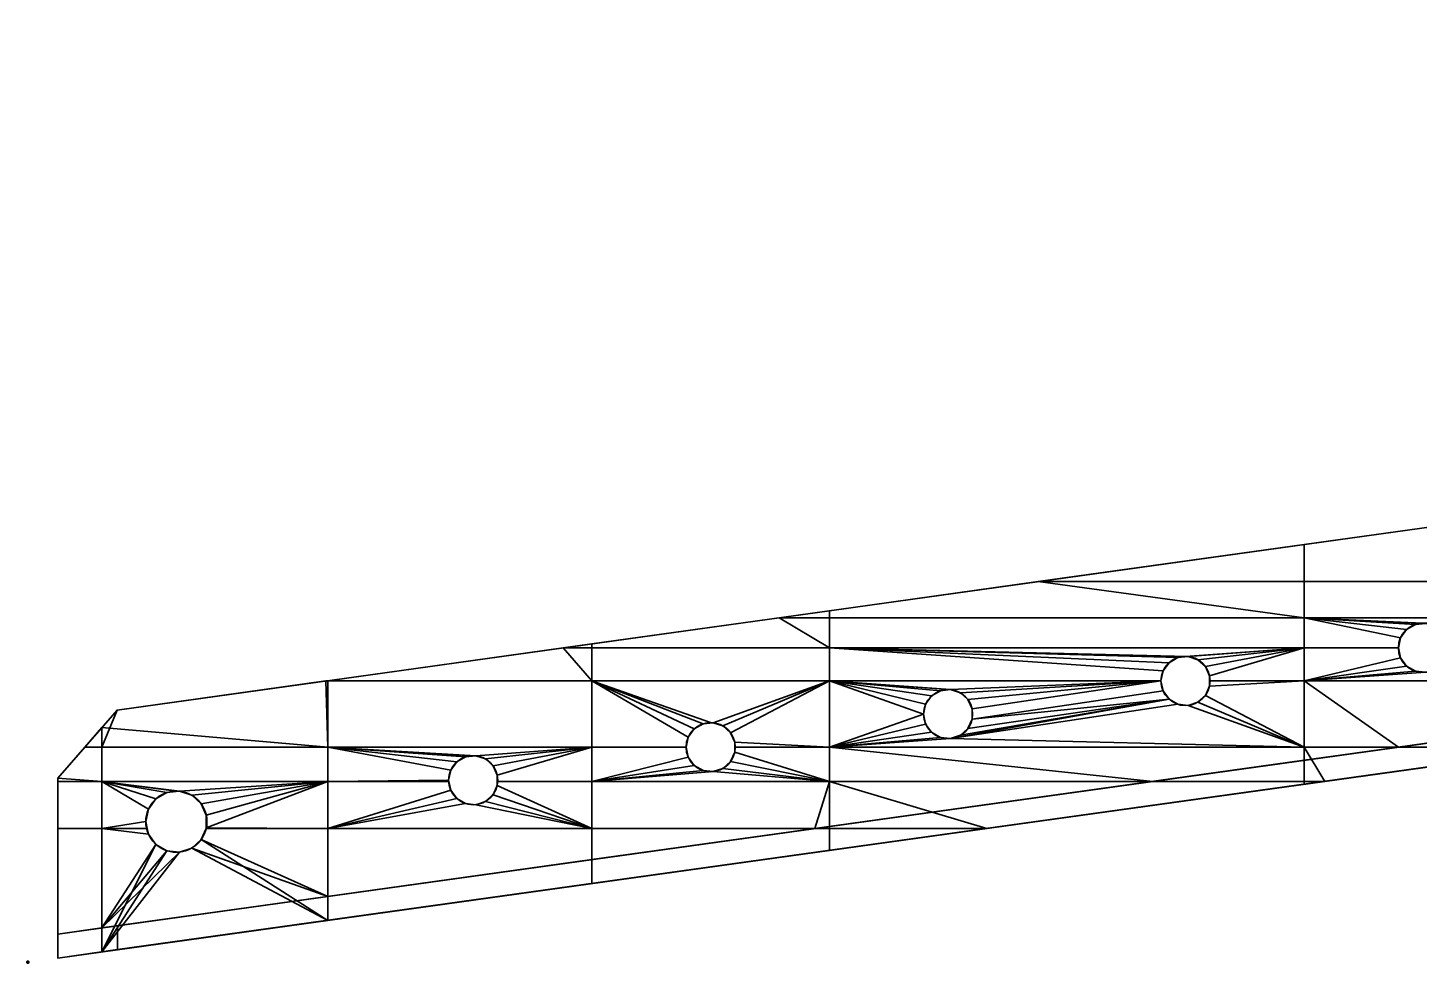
# Model space of a CAD drawing. Header units: millimetres. Extents: x 0 to 423, y 0 to 78.
# Drawn here: x 0 to 116.1, y 0 to 78 of the extents above; entities that cross this region are included whole.
import ezdxf

# ---------------------------------------------------------------- set-up
doc = ezdxf.new("R2010")
doc.units = ezdxf.units.MM
doc.layers.add('1', color=7, linetype='Continuous', true_color=0xffffff)
doc.layers.add('61', color=7, linetype='Continuous', true_color=0xffffff)

# ---------------------------------------------------------------- blocks, each defined once
blk = doc.blocks.new('UG_SURFACE_001')
at = {"layer": '1', "color": 252, "linetype": 'Continuous', "lineweight": 35}
for points in [[(245.142847, 36.182147, 5.5), (2.490418, 2.347258, 16.5), (7.490418, 3.044446, 21.500001), (418.192446, 60.311776, 21.500001)], [(418.466002, 58.349922, 21.500001), (418.192446, 60.311776, 21.500001), (7.490418, 3.044446, 21.500001), (7.490418, 1.044446, 21.500001)], [(108.188555, 15.085559, 3.5), (423.418105, 59.040431, 16.5), (418.466002, 58.349922, 21.500001), (7.490418, 1.044446, 21.500001)], [(423.418105, 59.040431, 16.5), (108.188555, 15.085559, 3.5), (126.292676, 17.609956, 3.5)], [(123.905309, 37.277065, 5.5), (106.484316, 34.847923, 5.5), (106.484316, 31.753004, 5.5), (126.292676, 31.753004, 5.5)], [(106.484316, 34.847923, 5.5), (123.905309, 37.277065, 5.5), (123.905309, 37.277065, 3.5), (106.484316, 34.847923, 3.5)], [(126.292676, 31.753004, 3.5), (106.484316, 31.753004, 3.5), (106.484316, 34.847923, 3.5), (123.905309, 37.277065, 3.5)], [(2.490418, 2.347258, 16.5), (245.142847, 36.182147, 5.5), (225.33448, 33.420112, 5.5)], [(84.288582, 31.753004, 5.5), (106.484316, 31.753004, 5.5), (106.484316, 34.847923, 5.5)], [(84.288582, 31.753004, 5.5), (106.484316, 34.847923, 5.5), (106.484316, 34.847923, 3.5), (84.288582, 31.753004, 3.5)], [(106.484316, 34.847923, 3.5), (106.484316, 31.753004, 3.5), (84.288582, 31.753004, 3.5)], [(225.33448, 33.420112, 5.5), (213.378534, 31.753004, 5.5), (2.490418, 2.347258, 16.5)], [(2.490418, 2.347258, 16.5), (213.378534, 31.753004, 5.5), (205.526128, 30.658081, 5.5)], [(84.288582, 31.753004, 5.5), (66.86759, 29.323861, 5.5), (66.86759, 28.74097, 5.5), (106.484316, 28.74097, 5.5)], [(66.86759, 29.323861, 5.5), (84.288582, 31.753004, 5.5), (84.288582, 31.753004, 3.5), (66.86759, 29.323861, 3.5)], [(106.484316, 28.74097, 3.5), (66.86759, 28.74097, 3.5), (66.86759, 29.323861, 3.5), (84.288582, 31.753004, 3.5)], [(106.484316, 28.74097, 5.5), (106.484316, 31.753004, 5.5), (84.288582, 31.753004, 5.5)], [(84.288582, 31.753004, 3.5), (106.484316, 31.753004, 3.5), (106.484316, 28.74097, 3.5)], [(126.292676, 31.753004, 5.5), (106.484316, 31.753004, 5.5), (106.484316, 28.74097, 5.5), (126.292676, 28.74097, 5.5)], [(126.292676, 31.753004, 3.5), (126.292676, 28.74097, 3.5), (106.484316, 28.74097, 3.5), (106.484316, 31.753004, 3.5)], [(205.526128, 30.658081, 5.5), (191.777244, 28.74097, 5.5), (2.490418, 2.347258, 16.5)], [(62.687308, 28.74097, 5.5), (66.86759, 28.74097, 5.5), (66.86759, 29.323861, 5.5)], [(62.687308, 28.74097, 5.5), (66.86759, 29.323861, 5.5), (66.86759, 29.323861, 3.5), (62.687308, 28.74097, 3.5)], [(66.86759, 29.323861, 3.5), (66.86759, 28.74097, 3.5), (62.687308, 28.74097, 3.5)], [(2.490418, 2.347258, 16.5), (191.777244, 28.74097, 5.5), (173.7618, 26.22894, 5.5)], [(62.687308, 28.74097, 5.5), (47.059231, 26.561828, 5.5), (47.059231, 26.22894, 5.5), (66.86759, 26.22894, 5.5)], [(47.059231, 26.561828, 5.5), (62.687308, 28.74097, 5.5), (62.687308, 28.74097, 3.5), (47.059231, 26.561828, 3.5)], [(66.86759, 26.22894, 3.5), (47.059231, 26.22894, 3.5), (47.059231, 26.561828, 3.5), (62.687308, 28.74097, 3.5)], [(66.86759, 26.22894, 5.5), (66.86759, 28.74097, 5.5), (62.687308, 28.74097, 5.5)], [(62.687308, 28.74097, 3.5), (66.86759, 28.74097, 3.5), (66.86759, 26.22894, 3.5)], [(106.484316, 28.74097, 5.5), (66.86759, 28.74097, 5.5), (66.86759, 26.22894, 5.5), (106.484316, 26.22894, 5.5)], [(106.484316, 28.74097, 3.5), (106.484316, 26.22894, 3.5), (66.86759, 26.22894, 3.5), (66.86759, 28.74097, 3.5)], [(106.484316, 28.74097, 5.5), (115.755014, 28.178606, 5.5), (116.602778, 28.26771, 5.5)], [(106.484316, 28.74097, 5.5), (115.016781, 27.752386, 5.5), (115.755014, 28.178606, 5.5)], [(116.602778, 28.26771, 5.5), (126.292676, 28.74097, 5.5), (106.484316, 28.74097, 5.5)], [(106.484316, 28.74097, 5.5), (106.484316, 26.22894, 5.5), (114.338495, 26.22894, 5.5), (114.515729, 27.062749, 5.5)], [(114.515729, 27.062749, 5.5), (115.016781, 27.752386, 5.5), (106.484316, 28.74097, 5.5)], [(116.3885, 28.278939, 3.5), (106.484316, 28.74097, 3.5), (126.292676, 28.74097, 3.5)], [(116.3885, 28.278939, 3.5), (115.755014, 28.178606, 3.5), (106.484316, 28.74097, 3.5)], [(106.484316, 28.74097, 3.5), (115.016781, 27.752386, 3.5), (114.515729, 27.062749, 3.5)], [(115.755014, 28.178606, 3.5), (115.016781, 27.752386, 3.5), (106.484316, 28.74097, 3.5)], [(114.515729, 27.062749, 3.5), (114.338495, 26.22894, 3.5), (106.484316, 26.22894, 3.5), (106.484316, 28.74097, 3.5)], [(115.755014, 28.178606, 3.5), (115.755014, 28.178606, 5.5), (115.016781, 27.752386, 5.5), (115.016781, 27.752386, 3.5)], [(115.755014, 28.178606, 5.5), (115.755014, 28.178606, 3.5), (116.3885, 28.278939, 3.5)], [(116.3885, 28.278939, 3.5), (116.602778, 28.26771, 5.5), (115.755014, 28.178606, 5.5)], [(114.515729, 27.062749, 3.5), (114.515729, 27.062749, 5.5), (114.338495, 26.22894, 5.5), (114.338495, 26.22894, 3.5)], [(115.016781, 27.752386, 3.5), (115.016781, 27.752386, 5.5), (114.515729, 27.062749, 5.5), (114.515729, 27.062749, 3.5)], [(2.490418, 2.347258, 16.5), (173.7618, 26.22894, 5.5), (166.159406, 25.168879, 5.5)], [(44.67186, 26.22894, 5.5), (25.024824, 23.489403, 5.5), (25.024824, 23.466907, 5.5), (47.059231, 23.466907, 5.5)], [(25.024824, 23.489403, 5.5), (44.67186, 26.22894, 5.5), (44.67186, 26.22894, 3.5), (25.024824, 23.489403, 3.5)], [(47.059231, 23.466907, 3.5), (25.024824, 23.466907, 3.5), (25.024824, 23.489403, 3.5), (44.67186, 26.22894, 3.5)], [(44.67186, 26.22894, 5.5), (47.059231, 26.22894, 5.5), (47.059231, 26.561828, 5.5)], [(44.67186, 26.22894, 5.5), (47.059231, 26.561828, 5.5), (47.059231, 26.561828, 3.5), (44.67186, 26.22894, 3.5)], [(47.059231, 26.561828, 3.5), (47.059231, 26.22894, 3.5), (44.67186, 26.22894, 3.5)], [(47.059231, 23.466907, 5.5), (47.059231, 26.22894, 5.5), (44.67186, 26.22894, 5.5)], [(44.67186, 26.22894, 3.5), (47.059231, 26.22894, 3.5), (47.059231, 23.466907, 3.5)], [(66.86759, 26.22894, 5.5), (47.059231, 26.22894, 5.5), (47.059231, 23.466907, 5.5), (66.86759, 23.466907, 5.5)], [(66.86759, 26.22894, 3.5), (66.86759, 23.466907, 3.5), (47.059231, 23.466907, 3.5), (47.059231, 26.22894, 3.5)], [(66.86759, 26.22894, 5.5), (95.946647, 25.416574, 5.5), (96.794419, 25.505679, 5.5)], [(66.86759, 26.22894, 5.5), (95.208414, 24.990356, 5.5), (95.946647, 25.416574, 5.5)], [(96.794419, 25.505679, 5.5), (106.484316, 26.22894, 5.5), (66.86759, 26.22894, 5.5)], [(66.86759, 26.22894, 5.5), (66.86759, 23.466907, 5.5), (94.530135, 23.466907, 5.5), (94.70737, 24.300719, 5.5)], [(94.70737, 24.300719, 5.5), (95.208414, 24.990356, 5.5), (66.86759, 26.22894, 5.5)], [(96.580133, 25.516909, 3.5), (66.86759, 26.22894, 3.5), (106.484316, 26.22894, 3.5)], [(96.580133, 25.516909, 3.5), (95.946647, 25.416574, 3.5), (66.86759, 26.22894, 3.5)], [(66.86759, 26.22894, 3.5), (95.208414, 24.990356, 3.5), (94.70737, 24.300719, 3.5)], [(95.946647, 25.416574, 3.5), (95.208414, 24.990356, 3.5), (66.86759, 26.22894, 3.5)], [(94.70737, 24.300719, 3.5), (94.530135, 23.466907, 3.5), (66.86759, 23.466907, 3.5), (66.86759, 26.22894, 3.5)], [(106.484316, 26.22894, 3.5), (96.794419, 25.505679, 3.5), (96.580133, 25.516909, 3.5)], [(96.794419, 25.505679, 5.5), (97.605132, 25.24226, 5.5), (106.484316, 26.22894, 5.5)], [(106.484316, 26.22894, 3.5), (97.605132, 25.24226, 3.5), (96.794419, 25.505679, 3.5)], [(97.605132, 25.24226, 5.5), (98.238617, 24.671867, 5.5), (106.484316, 26.22894, 5.5)], [(106.484316, 26.22894, 3.5), (98.238617, 24.671867, 3.5), (97.605132, 25.24226, 3.5)], [(106.484316, 26.22894, 5.5), (98.238617, 24.671867, 5.5), (98.585337, 23.893127, 5.5)], [(98.585337, 23.893127, 3.5), (98.238617, 24.671867, 3.5), (106.484316, 26.22894, 3.5)], [(98.585337, 23.893127, 5.5), (98.585337, 23.466907, 5.5), (106.484316, 23.466907, 5.5), (106.484316, 26.22894, 5.5)], [(106.484316, 26.22894, 3.5), (106.484316, 23.466907, 3.5), (98.585337, 23.466907, 3.5), (98.585337, 23.893127, 3.5)], [(114.515729, 25.395129, 5.5), (114.338495, 26.22894, 5.5), (106.484316, 26.22894, 5.5), (106.484316, 23.466907, 5.5)], [(106.484316, 23.466907, 3.5), (106.484316, 26.22894, 3.5), (114.338495, 26.22894, 3.5), (114.515729, 25.395129, 3.5)], [(114.338495, 26.22894, 3.5), (114.338495, 26.22894, 5.5), (114.515729, 25.395129, 5.5), (114.515729, 25.395129, 3.5)], [(166.159406, 25.168879, 5.5), (153.953448, 23.466907, 5.5), (2.490418, 2.347258, 16.5)], [(95.208414, 24.990356, 3.5), (95.208414, 24.990356, 5.5), (94.70737, 24.300719, 5.5), (94.70737, 24.300719, 3.5)], [(95.946647, 25.416574, 3.5), (95.946647, 25.416574, 5.5), (95.208414, 24.990356, 5.5), (95.208414, 24.990356, 3.5)], [(95.946647, 25.416574, 5.5), (95.946647, 25.416574, 3.5), (96.580133, 25.516909, 3.5)], [(96.580133, 25.516909, 3.5), (96.794419, 25.505679, 5.5), (95.946647, 25.416574, 5.5)], [(96.580133, 25.516909, 3.5), (96.794419, 25.505679, 3.5), (96.794419, 25.505679, 5.5)], [(97.605132, 25.24226, 3.5), (97.605132, 25.24226, 5.5), (96.794419, 25.505679, 5.5), (96.794419, 25.505679, 3.5)], [(98.238617, 24.671867, 3.5), (98.238617, 24.671867, 5.5), (97.605132, 25.24226, 5.5), (97.605132, 25.24226, 3.5)], [(98.585337, 23.893127, 3.5), (98.585337, 23.893127, 5.5), (98.238617, 24.671867, 5.5), (98.238617, 24.671867, 3.5)], [(106.484316, 23.466907, 5.5), (115.016781, 24.705492, 5.5), (114.515729, 25.395129, 5.5)], [(114.515729, 25.395129, 3.5), (115.016781, 24.705492, 3.5), (106.484316, 23.466907, 3.5)], [(115.755014, 24.279274, 5.5), (115.016781, 24.705492, 5.5), (106.484316, 23.466907, 5.5)], [(106.484316, 23.466907, 3.5), (115.016781, 24.705492, 3.5), (115.755014, 24.279274, 3.5)], [(114.515729, 25.395129, 3.5), (114.515729, 25.395129, 5.5), (115.016781, 24.705492, 5.5), (115.016781, 24.705492, 3.5)], [(115.016781, 24.705492, 3.5), (115.016781, 24.705492, 5.5), (115.755014, 24.279274, 5.5), (115.755014, 24.279274, 3.5)], [(2.490418, 2.347258, 16.5), (153.953448, 23.466907, 5.5), (145.851031, 22.337127, 5.5)], [(25.024824, 17.942846, 5.5), (24.863498, 23.466907, 5.5), (7.442508, 21.037767, 5.5), (6.167508, 19.572647, 5.5)], [(7.442508, 21.037767, 3.5), (24.863498, 23.466907, 3.5), (25.024824, 17.942846, 3.5), (6.167508, 17.942846, 3.5)], [(24.863498, 23.466907, 3.5), (7.442508, 21.037767, 3.5), (7.442508, 21.037767, 5.5), (24.863498, 23.466907, 5.5)], [(24.863498, 23.466907, 5.5), (25.024824, 23.466907, 5.5), (25.024824, 23.489403, 5.5)], [(24.863498, 23.466907, 5.5), (25.024824, 23.489403, 5.5), (25.024824, 23.489403, 3.5), (24.863498, 23.466907, 3.5)], [(25.024824, 23.489403, 3.5), (25.024824, 23.466907, 3.5), (24.863498, 23.466907, 3.5)], [(25.024824, 17.942846, 5.5), (25.024824, 23.466907, 5.5), (24.863498, 23.466907, 5.5)], [(24.863498, 23.466907, 3.5), (25.024824, 23.466907, 3.5), (25.024824, 17.942846, 3.5)], [(47.059231, 23.466907, 5.5), (25.024824, 23.466907, 5.5), (25.024824, 17.942846, 5.5), (47.059231, 17.942846, 5.5)], [(47.059231, 23.466907, 3.5), (47.059231, 17.942846, 3.5), (25.024824, 17.942846, 3.5), (25.024824, 23.466907, 3.5)], [(66.86759, 23.466907, 5.5), (47.059231, 23.466907, 5.5), (56.329928, 19.89251, 5.5), (57.177696, 19.981615, 5.5)], [(47.059231, 23.466907, 5.5), (55.591695, 19.466292, 5.5), (56.329928, 19.89251, 5.5)], [(47.059231, 23.466907, 5.5), (47.059231, 17.942846, 5.5), (54.913413, 17.942846, 5.5), (55.090643, 18.776655, 5.5)], [(55.090643, 18.776655, 5.5), (55.591695, 19.466292, 5.5), (47.059231, 23.466907, 5.5)], [(47.059231, 23.466907, 3.5), (66.86759, 23.466907, 3.5), (57.177696, 19.981615, 3.5), (56.96341, 19.992845, 3.5)], [(56.96341, 19.992845, 3.5), (56.329928, 19.89251, 3.5), (47.059231, 23.466907, 3.5)], [(47.059231, 23.466907, 3.5), (55.591695, 19.466292, 3.5), (55.090643, 18.776655, 3.5)], [(56.329928, 19.89251, 3.5), (55.591695, 19.466292, 3.5), (47.059231, 23.466907, 3.5)], [(55.090643, 18.776655, 3.5), (54.913413, 17.942846, 3.5), (47.059231, 17.942846, 3.5), (47.059231, 23.466907, 3.5)], [(57.177696, 19.981615, 5.5), (57.988413, 19.718196, 5.5), (66.86759, 23.466907, 5.5)], [(66.86759, 23.466907, 3.5), (57.988413, 19.718196, 3.5), (57.177696, 19.981615, 3.5)], [(66.86759, 23.466907, 5.5), (57.988413, 19.718196, 5.5), (58.621898, 19.147804, 5.5)], [(58.621898, 19.147804, 3.5), (57.988413, 19.718196, 3.5), (66.86759, 23.466907, 3.5)], [(58.621898, 19.147804, 5.5), (58.968615, 18.369064, 5.5), (66.86759, 17.942846, 5.5), (66.86759, 23.466907, 5.5)], [(66.86759, 23.466907, 3.5), (66.86759, 17.942846, 3.5), (58.968615, 18.369064, 3.5), (58.621898, 19.147804, 3.5)], [(66.86759, 23.466907, 5.5), (76.138288, 22.654543, 5.5), (76.98606, 22.743646, 5.5)], [(76.98606, 22.743646, 5.5), (94.530135, 23.466907, 5.5), (66.86759, 23.466907, 5.5)], [(66.86759, 23.466907, 5.5), (74.899003, 21.538686, 5.5), (75.400054, 22.228323, 5.5)], [(75.400054, 22.228323, 5.5), (76.138288, 22.654543, 5.5), (66.86759, 23.466907, 5.5)], [(74.721776, 20.704877, 5.5), (74.899003, 21.538686, 5.5), (66.86759, 23.466907, 5.5), (66.86759, 17.942846, 5.5)], [(76.98606, 22.743646, 3.5), (76.771773, 22.754876, 3.5), (66.86759, 23.466907, 3.5), (94.530135, 23.466907, 3.5)], [(66.86759, 23.466907, 3.5), (74.899003, 21.538686, 3.5), (74.721776, 20.704877, 3.5)], [(66.86759, 23.466907, 3.5), (76.771773, 22.754876, 3.5), (76.138288, 22.654543, 3.5)], [(74.721776, 20.704877, 3.5), (74.899003, 19.871067, 3.5), (66.86759, 17.942846, 3.5), (66.86759, 23.466907, 3.5)], [(76.138288, 22.654543, 3.5), (75.400054, 22.228323, 3.5), (66.86759, 23.466907, 3.5)], [(75.400054, 22.228323, 3.5), (74.899003, 21.538686, 3.5), (66.86759, 23.466907, 3.5)], [(94.530135, 23.466907, 5.5), (76.98606, 22.743646, 5.5), (77.796772, 22.480229, 5.5)], [(94.530135, 23.466907, 3.5), (77.796772, 22.480229, 3.5), (76.98606, 22.743646, 3.5)], [(94.530135, 23.466907, 5.5), (77.796772, 22.480229, 5.5), (78.430258, 21.909837, 5.5)], [(78.430258, 21.909837, 3.5), (77.796772, 22.480229, 3.5), (94.530135, 23.466907, 3.5)], [(78.430258, 21.909837, 5.5), (78.776978, 21.131096, 5.5), (94.530135, 23.466907, 5.5)], [(94.530135, 23.466907, 3.5), (78.776978, 21.131096, 3.5), (78.430258, 21.909837, 3.5)], [(94.70737, 22.633098, 5.5), (94.530135, 23.466907, 5.5), (78.776978, 21.131096, 5.5), (78.776978, 20.278657, 5.5)], [(78.776978, 20.278657, 3.5), (78.776978, 21.131096, 3.5), (94.530135, 23.466907, 3.5), (94.70737, 22.633098, 3.5)], [(94.70737, 24.300719, 3.5), (94.70737, 24.300719, 5.5), (94.530135, 23.466907, 5.5), (94.530135, 23.466907, 3.5)], [(94.530135, 23.466907, 3.5), (94.530135, 23.466907, 5.5), (94.70737, 22.633098, 5.5), (94.70737, 22.633098, 3.5)], [(98.585337, 23.04069, 5.5), (98.238617, 22.261949, 5.5), (106.484316, 17.942846, 5.5), (106.484316, 23.466907, 5.5)], [(106.484316, 23.466907, 3.5), (106.484316, 17.942846, 3.5), (98.238617, 22.261949, 3.5), (98.585337, 23.04069, 3.5)], [(98.585337, 23.466907, 5.5), (98.585337, 23.893127, 5.5), (98.585337, 23.893127, 3.5), (98.585337, 23.466907, 3.5)], [(106.484316, 23.466907, 5.5), (98.585337, 23.466907, 5.5), (98.585337, 23.04069, 5.5)], [(98.585337, 23.466907, 3.5), (98.585337, 23.04069, 3.5), (98.585337, 23.04069, 5.5), (98.585337, 23.466907, 5.5)], [(98.585337, 23.04069, 3.5), (98.585337, 23.466907, 3.5), (106.484316, 23.466907, 3.5)], [(116.602778, 24.190171, 5.5), (115.755014, 24.279274, 5.5), (106.484316, 23.466907, 5.5)], [(106.484316, 23.466907, 3.5), (115.755014, 24.279274, 3.5), (116.602778, 24.190171, 3.5)], [(106.484316, 23.466907, 5.5), (126.292676, 23.466907, 5.5), (116.602778, 24.190171, 5.5)], [(116.602778, 24.190171, 3.5), (126.292676, 23.466907, 3.5), (106.484316, 23.466907, 3.5)], [(106.484316, 23.466907, 5.5), (106.484316, 17.942846, 5.5), (114.336722, 17.942846, 5.5)], [(114.336722, 17.942846, 5.5), (126.292676, 19.609956, 5.5), (126.292676, 23.466907, 5.5), (106.484316, 23.466907, 5.5)], [(126.292676, 23.466907, 3.5), (126.292676, 17.942846, 3.5), (106.484316, 17.942846, 3.5), (106.484316, 23.466907, 3.5)], [(115.755014, 24.279274, 3.5), (115.755014, 24.279274, 5.5), (116.602778, 24.190171, 5.5), (116.602778, 24.190171, 3.5)], [(145.851031, 22.337127, 5.5), (126.292676, 19.609956, 5.5), (2.490418, 2.347258, 16.5)], [(75.400054, 22.228323, 3.5), (75.400054, 22.228323, 5.5), (74.899003, 21.538686, 5.5), (74.899003, 21.538686, 3.5)], [(76.138288, 22.654543, 3.5), (76.138288, 22.654543, 5.5), (75.400054, 22.228323, 5.5), (75.400054, 22.228323, 3.5)], [(76.138288, 22.654543, 5.5), (76.138288, 22.654543, 3.5), (76.771773, 22.754876, 3.5)], [(76.771773, 22.754876, 3.5), (76.98606, 22.743646, 5.5), (76.138288, 22.654543, 5.5)], [(76.771773, 22.754876, 3.5), (76.98606, 22.743646, 3.5), (76.98606, 22.743646, 5.5)], [(77.796772, 22.480229, 3.5), (77.796772, 22.480229, 5.5), (76.98606, 22.743646, 5.5), (76.98606, 22.743646, 3.5)], [(78.430258, 21.909837, 3.5), (78.430258, 21.909837, 5.5), (77.796772, 22.480229, 5.5), (77.796772, 22.480229, 3.5)], [(78.776978, 20.278657, 5.5), (95.208414, 21.943461, 5.5), (94.70737, 22.633098, 5.5)], [(94.70737, 22.633098, 3.5), (95.208414, 21.943461, 3.5), (78.776978, 20.278657, 3.5)], [(94.70737, 22.633098, 3.5), (94.70737, 22.633098, 5.5), (95.208414, 21.943461, 5.5), (95.208414, 21.943461, 3.5)], [(106.484316, 17.942846, 5.5), (98.238617, 22.261949, 5.5), (97.605132, 21.691555, 5.5)], [(97.605132, 21.691555, 3.5), (97.605132, 21.691555, 5.5), (98.238617, 22.261949, 5.5), (98.238617, 22.261949, 3.5)], [(97.605132, 21.691555, 3.5), (98.238617, 22.261949, 3.5), (106.484316, 17.942846, 3.5)], [(98.238617, 22.261949, 3.5), (98.238617, 22.261949, 5.5), (98.585337, 23.04069, 5.5), (98.585337, 23.04069, 3.5)], [(6.167508, 19.572647, 5.5), (7.442508, 21.037767, 5.5), (7.442508, 21.037767, 3.5), (6.167508, 19.572647, 3.5)], [(6.167508, 17.942846, 3.5), (6.167508, 19.572647, 3.5), (7.442508, 21.037767, 3.5)], [(74.899003, 21.538686, 3.5), (74.899003, 21.538686, 5.5), (74.721776, 20.704877, 5.5), (74.721776, 20.704877, 3.5)], [(95.946647, 21.517241, 5.5), (95.208414, 21.943461, 5.5), (76.98606, 18.666107, 5.5)], [(77.796772, 18.929524, 5.5), (76.98606, 18.666107, 5.5), (95.208414, 21.943461, 5.5)], [(76.98606, 18.666107, 3.5), (95.208414, 21.943461, 3.5), (95.946647, 21.517241, 3.5)], [(95.208414, 21.943461, 3.5), (76.98606, 18.666107, 3.5), (77.796772, 18.929524, 3.5)], [(106.484316, 17.942846, 5.5), (96.794419, 21.428138, 5.5), (95.946647, 21.517241, 5.5), (76.98606, 18.666107, 5.5)], [(76.98606, 18.666107, 3.5), (95.946647, 21.517241, 3.5), (96.794419, 21.428138, 3.5), (106.484316, 17.942846, 3.5)], [(78.430258, 19.499917, 5.5), (77.796772, 18.929524, 5.5), (95.208414, 21.943461, 5.5)], [(95.208414, 21.943461, 3.5), (77.796772, 18.929524, 3.5), (78.430258, 19.499917, 3.5)], [(95.208414, 21.943461, 5.5), (78.776978, 20.278657, 5.5), (78.430258, 19.499917, 5.5)], [(78.430258, 19.499917, 3.5), (78.776978, 20.278657, 3.5), (95.208414, 21.943461, 3.5)], [(78.776978, 21.131096, 3.5), (78.776978, 21.131096, 5.5), (78.430258, 21.909837, 5.5), (78.430258, 21.909837, 3.5)], [(78.776978, 20.278657, 3.5), (78.776978, 20.278657, 5.5), (78.776978, 21.131096, 5.5), (78.776978, 21.131096, 3.5)], [(95.208414, 21.943461, 3.5), (95.208414, 21.943461, 5.5), (95.946647, 21.517241, 5.5), (95.946647, 21.517241, 3.5)], [(95.946647, 21.517241, 3.5), (95.946647, 21.517241, 5.5), (96.794419, 21.428138, 5.5), (96.794419, 21.428138, 3.5)], [(97.605132, 21.691555, 5.5), (96.794419, 21.428138, 5.5), (106.484316, 17.942846, 5.5)], [(96.794419, 21.428138, 3.5), (96.794419, 21.428138, 5.5), (97.605132, 21.691555, 5.5), (97.605132, 21.691555, 3.5)], [(106.484316, 17.942846, 3.5), (96.794419, 21.428138, 3.5), (97.605132, 21.691555, 3.5)], [(56.329928, 19.89251, 3.5), (56.329928, 19.89251, 5.5), (55.591695, 19.466292, 5.5), (55.591695, 19.466292, 3.5)], [(56.329928, 19.89251, 5.5), (56.329928, 19.89251, 3.5), (56.96341, 19.992845, 3.5)], [(56.96341, 19.992845, 3.5), (57.177696, 19.981615, 5.5), (56.329928, 19.89251, 5.5)], [(56.96341, 19.992845, 3.5), (57.177696, 19.981615, 3.5), (57.177696, 19.981615, 5.5)], [(57.988413, 19.718196, 3.5), (57.988413, 19.718196, 5.5), (57.177696, 19.981615, 5.5), (57.177696, 19.981615, 3.5)], [(66.86759, 17.942846, 5.5), (74.899003, 19.871067, 5.5), (74.721776, 20.704877, 5.5)], [(75.400054, 19.18143, 5.5), (74.899003, 19.871067, 5.5), (66.86759, 17.942846, 5.5)], [(66.86759, 17.942846, 3.5), (74.899003, 19.871067, 3.5), (75.400054, 19.18143, 3.5)], [(74.721776, 20.704877, 3.5), (74.721776, 20.704877, 5.5), (74.899003, 19.871067, 5.5), (74.899003, 19.871067, 3.5)], [(74.899003, 19.871067, 3.5), (74.899003, 19.871067, 5.5), (75.400054, 19.18143, 5.5), (75.400054, 19.18143, 3.5)], [(78.430258, 19.499917, 3.5), (78.430258, 19.499917, 5.5), (78.776978, 20.278657, 5.5), (78.776978, 20.278657, 3.5)], [(2.490418, 2.347258, 16.5), (126.292676, 19.609956, 5.5), (114.336722, 17.942846, 5.5)], [(4.749194, 17.942846, 5.5), (6.167508, 17.942846, 5.5), (6.167508, 19.572647, 5.5)], [(4.749194, 17.942846, 5.5), (6.167508, 19.572647, 5.5), (6.167508, 19.572647, 3.5), (4.749194, 17.942846, 3.5)], [(6.167508, 19.572647, 3.5), (6.167508, 17.942846, 3.5), (4.749194, 17.942846, 3.5)], [(6.167508, 19.572647, 5.5), (6.167508, 17.942846, 5.5), (25.024824, 17.942846, 5.5)], [(55.090643, 18.776655, 3.5), (55.090643, 18.776655, 5.5), (54.913413, 17.942846, 5.5), (54.913413, 17.942846, 3.5)], [(55.591695, 19.466292, 3.5), (55.591695, 19.466292, 5.5), (55.090643, 18.776655, 5.5), (55.090643, 18.776655, 3.5)], [(58.621898, 19.147804, 3.5), (58.621898, 19.147804, 5.5), (57.988413, 19.718196, 5.5), (57.988413, 19.718196, 3.5)], [(58.968615, 18.369064, 3.5), (58.968615, 18.369064, 5.5), (58.621898, 19.147804, 5.5), (58.621898, 19.147804, 3.5)], [(66.86759, 17.942846, 5.5), (76.138288, 18.755211, 5.5), (75.400054, 19.18143, 5.5)], [(75.400054, 19.18143, 3.5), (76.138288, 18.755211, 3.5), (66.86759, 17.942846, 3.5)], [(76.98606, 18.666107, 5.5), (76.138288, 18.755211, 5.5), (66.86759, 17.942846, 5.5)], [(66.86759, 17.942846, 3.5), (76.138288, 18.755211, 3.5), (76.98606, 18.666107, 3.5)], [(76.98606, 18.666107, 5.5), (66.86759, 17.942846, 5.5), (106.484316, 17.942846, 5.5)], [(106.484316, 17.942846, 3.5), (66.86759, 17.942846, 3.5), (76.98606, 18.666107, 3.5)], [(75.400054, 19.18143, 3.5), (75.400054, 19.18143, 5.5), (76.138288, 18.755211, 5.5), (76.138288, 18.755211, 3.5)], [(76.138288, 18.755211, 3.5), (76.138288, 18.755211, 5.5), (76.98606, 18.666107, 5.5), (76.98606, 18.666107, 3.5)], [(76.98606, 18.666107, 3.5), (76.98606, 18.666107, 5.5), (77.796772, 18.929524, 5.5), (77.796772, 18.929524, 3.5)], [(77.796772, 18.929524, 3.5), (77.796772, 18.929524, 5.5), (78.430258, 19.499917, 5.5), (78.430258, 19.499917, 3.5)], [(6.167508, 15.085559, 5.5), (6.167508, 17.942846, 5.5), (4.749194, 17.942846, 5.5), (2.490418, 15.347258, 5.5)], [(4.749194, 17.942846, 3.5), (2.490418, 15.347258, 3.5), (2.490418, 15.347258, 5.5), (4.749194, 17.942846, 5.5)], [(2.490418, 15.347258, 3.5), (4.749194, 17.942846, 3.5), (6.167508, 17.942846, 3.5), (6.167508, 15.085559, 3.5)], [(2.490418, 2.347258, 16.5), (114.336722, 17.942846, 5.5), (106.484316, 16.847923, 5.5)], [(25.024824, 17.942846, 5.5), (6.167508, 17.942846, 5.5), (6.167508, 15.085559, 5.5), (25.024824, 15.085559, 5.5)], [(25.024824, 17.942846, 3.5), (25.024824, 15.085559, 3.5), (6.167508, 15.085559, 3.5), (6.167508, 17.942846, 3.5)], [(25.024824, 17.942846, 5.5), (36.521565, 17.130479, 5.5), (37.369333, 17.219583, 5.5)], [(37.369333, 17.219583, 5.5), (47.059231, 17.942846, 5.5), (25.024824, 17.942846, 5.5)], [(25.024824, 17.942846, 5.5), (35.282284, 16.014624, 5.5), (35.783332, 16.704259, 5.5)], [(35.783332, 16.704259, 5.5), (36.521565, 17.130479, 5.5), (25.024824, 17.942846, 5.5)], [(35.10505, 15.180813, 5.5), (35.282284, 16.014624, 5.5), (25.024824, 17.942846, 5.5), (25.024824, 15.085559, 5.5)], [(25.024824, 17.942846, 3.5), (47.059231, 17.942846, 3.5), (37.369333, 17.219583, 3.5), (37.155051, 17.230812, 3.5)], [(37.155051, 17.230812, 3.5), (36.521565, 17.130479, 3.5), (25.024824, 17.942846, 3.5)], [(36.521565, 17.130479, 3.5), (35.783332, 16.704259, 3.5), (25.024824, 17.942846, 3.5)], [(25.024824, 15.085559, 3.5), (25.024824, 17.942846, 3.5), (35.282284, 16.014624, 3.5), (35.10505, 15.180813, 3.5)], [(35.783332, 16.704259, 3.5), (35.282284, 16.014624, 3.5), (25.024824, 17.942846, 3.5)], [(47.059231, 17.942846, 5.5), (37.369333, 17.219583, 5.5), (38.18005, 16.956165, 5.5)], [(47.059231, 17.942846, 3.5), (38.18005, 16.956165, 3.5), (37.369333, 17.219583, 3.5)], [(47.059231, 17.942846, 5.5), (38.18005, 16.956165, 5.5), (38.813535, 16.385773, 5.5)], [(38.813535, 16.385773, 3.5), (38.18005, 16.956165, 3.5), (47.059231, 17.942846, 3.5)], [(38.813535, 16.385773, 5.5), (39.160252, 15.607032, 5.5), (47.059231, 17.942846, 5.5)], [(47.059231, 17.942846, 3.5), (39.160252, 15.607032, 3.5), (38.813535, 16.385773, 3.5)], [(39.160252, 15.607032, 5.5), (39.160252, 15.085559, 5.5), (47.059231, 15.085559, 5.5), (47.059231, 17.942846, 5.5)], [(47.059231, 17.942846, 3.5), (47.059231, 15.085559, 3.5), (39.160252, 15.085559, 3.5), (39.160252, 15.607032, 3.5)], [(55.090643, 17.109035, 5.5), (54.913413, 17.942846, 5.5), (47.059231, 17.942846, 5.5), (47.059231, 15.085559, 5.5)], [(47.059231, 15.085559, 3.5), (47.059231, 17.942846, 3.5), (54.913413, 17.942846, 3.5), (55.090643, 17.109035, 3.5)], [(54.913413, 17.942846, 3.5), (54.913413, 17.942846, 5.5), (55.090643, 17.109035, 5.5), (55.090643, 17.109035, 3.5)], [(66.86759, 15.085559, 5.5), (58.968615, 17.516626, 5.5), (58.621898, 16.737886, 5.5)], [(58.621898, 16.737886, 3.5), (58.621898, 16.737886, 5.5), (58.968615, 17.516626, 5.5), (58.968615, 17.516626, 3.5)], [(58.621898, 16.737886, 3.5), (58.968615, 17.516626, 3.5), (66.86759, 15.085559, 3.5)], [(58.968615, 18.369064, 5.5), (58.968615, 17.942846, 5.5), (66.86759, 17.942846, 5.5)], [(58.968615, 17.942846, 5.5), (58.968615, 18.369064, 5.5), (58.968615, 18.369064, 3.5), (58.968615, 17.942846, 3.5)], [(66.86759, 17.942846, 3.5), (58.968615, 17.942846, 3.5), (58.968615, 18.369064, 3.5)], [(66.86759, 15.085559, 5.5), (66.86759, 17.942846, 5.5), (58.968615, 17.942846, 5.5), (58.968615, 17.516626, 5.5)], [(58.968615, 17.942846, 3.5), (58.968615, 17.516626, 3.5), (58.968615, 17.516626, 5.5), (58.968615, 17.942846, 5.5)], [(58.968615, 17.516626, 3.5), (58.968615, 17.942846, 3.5), (66.86759, 17.942846, 3.5), (66.86759, 15.085559, 3.5)], [(66.86759, 17.942846, 5.5), (66.86759, 15.085559, 5.5), (93.845233, 15.085559, 5.5)], [(93.845233, 15.085559, 5.5), (106.484316, 16.847923, 5.5), (106.484316, 17.942846, 5.5), (66.86759, 17.942846, 5.5)], [(106.484316, 17.942846, 3.5), (106.484316, 15.085559, 3.5), (66.86759, 15.085559, 3.5), (66.86759, 17.942846, 3.5)], [(114.336722, 17.942846, 5.5), (106.484316, 17.942846, 5.5), (106.484316, 16.847923, 5.5)], [(106.484316, 17.942846, 3.5), (126.292676, 17.942846, 3.5), (126.292676, 17.609956, 3.5), (108.188555, 15.085559, 3.5)], [(108.188555, 15.085559, 3.5), (106.484316, 15.085559, 3.5), (106.484316, 17.942846, 3.5)], [(2.490418, 2.347258, 16.5), (106.484316, 16.847923, 5.5), (93.845233, 15.085559, 5.5)], [(35.783332, 16.704259, 3.5), (35.783332, 16.704259, 5.5), (35.282284, 16.014624, 5.5), (35.282284, 16.014624, 3.5)], [(36.521565, 17.130479, 3.5), (36.521565, 17.130479, 5.5), (35.783332, 16.704259, 5.5), (35.783332, 16.704259, 3.5)], [(36.521565, 17.130479, 5.5), (36.521565, 17.130479, 3.5), (37.155051, 17.230812, 3.5)], [(37.155051, 17.230812, 3.5), (37.369333, 17.219583, 5.5), (36.521565, 17.130479, 5.5)], [(37.155051, 17.230812, 3.5), (37.369333, 17.219583, 3.5), (37.369333, 17.219583, 5.5)], [(38.18005, 16.956165, 3.5), (38.18005, 16.956165, 5.5), (37.369333, 17.219583, 5.5), (37.369333, 17.219583, 3.5)], [(38.813535, 16.385773, 3.5), (38.813535, 16.385773, 5.5), (38.18005, 16.956165, 5.5), (38.18005, 16.956165, 3.5)], [(39.160252, 15.607032, 3.5), (39.160252, 15.607032, 5.5), (38.813535, 16.385773, 5.5), (38.813535, 16.385773, 3.5)], [(55.591695, 16.419398, 5.5), (55.090643, 17.109035, 5.5), (47.059231, 15.085559, 5.5)], [(47.059231, 15.085559, 3.5), (55.090643, 17.109035, 3.5), (55.591695, 16.419398, 3.5)], [(47.059231, 15.085559, 5.5), (56.329928, 15.99318, 5.5), (55.591695, 16.419398, 5.5)], [(55.591695, 16.419398, 3.5), (56.329928, 15.99318, 3.5), (47.059231, 15.085559, 3.5)], [(55.090643, 17.109035, 3.5), (55.090643, 17.109035, 5.5), (55.591695, 16.419398, 5.5), (55.591695, 16.419398, 3.5)], [(55.591695, 16.419398, 3.5), (55.591695, 16.419398, 5.5), (56.329928, 15.99318, 5.5), (56.329928, 15.99318, 3.5)], [(58.621898, 16.737886, 5.5), (57.988413, 16.167494, 5.5), (66.86759, 15.085559, 5.5)], [(57.988413, 16.167494, 3.5), (57.988413, 16.167494, 5.5), (58.621898, 16.737886, 5.5), (58.621898, 16.737886, 3.5)], [(66.86759, 15.085559, 3.5), (57.988413, 16.167494, 3.5), (58.621898, 16.737886, 3.5)], [(2.490418, 15.347258, 5.5), (2.490418, 15.085559, 5.5), (6.167508, 15.085559, 5.5)], [(6.167508, 15.085559, 3.5), (2.490418, 15.085559, 3.5), (2.490418, 15.347258, 3.5)], [(2.490418, 15.085559, 5.5), (2.490418, 15.347258, 5.5), (2.490418, 15.347258, 3.5), (2.490418, 15.085559, 3.5)], [(25.024824, 15.085559, 5.5), (35.125297, 15.085559, 5.5), (35.10505, 15.180813, 5.5)], [(35.10505, 15.180813, 3.5), (35.125297, 15.085559, 3.5), (25.024824, 15.085559, 3.5)], [(35.282284, 16.014624, 3.5), (35.282284, 16.014624, 5.5), (35.10505, 15.180813, 5.5), (35.10505, 15.180813, 3.5)], [(35.125297, 15.085559, 3.5), (35.10505, 15.180813, 3.5), (35.10505, 15.180813, 5.5), (35.125297, 15.085559, 5.5)], [(39.160252, 15.085559, 5.5), (39.160252, 15.607032, 5.5), (39.160252, 15.607032, 3.5), (39.160252, 15.085559, 3.5)], [(57.177696, 15.904075, 5.5), (56.329928, 15.99318, 5.5), (47.059231, 15.085559, 5.5)], [(47.059231, 15.085559, 3.5), (56.329928, 15.99318, 3.5), (57.177696, 15.904075, 3.5)], [(47.059231, 15.085559, 5.5), (66.86759, 15.085559, 5.5), (57.177696, 15.904075, 5.5)], [(57.177696, 15.904075, 3.5), (66.86759, 15.085559, 3.5), (47.059231, 15.085559, 3.5)], [(56.329928, 15.99318, 3.5), (56.329928, 15.99318, 5.5), (57.177696, 15.904075, 5.5), (57.177696, 15.904075, 3.5)], [(66.86759, 15.085559, 5.5), (57.988413, 16.167494, 5.5), (57.177696, 15.904075, 5.5)], [(57.177696, 15.904075, 3.5), (57.177696, 15.904075, 5.5), (57.988413, 16.167494, 5.5), (57.988413, 16.167494, 3.5)], [(57.177696, 15.904075, 3.5), (57.988413, 16.167494, 3.5), (66.86759, 15.085559, 3.5)], [(6.167508, 15.085559, 5.5), (2.490418, 15.085559, 5.5), (2.490418, 11.154544, 5.5), (6.167508, 11.154544, 5.5)], [(6.167508, 15.085559, 3.5), (6.167508, 11.154544, 3.5), (2.490418, 11.154544, 3.5), (2.490418, 15.085559, 3.5)], [(2.490418, 15.085559, 3.5), (2.490418, 11.154544, 3.5), (2.490418, 11.154544, 5.5), (2.490418, 15.085559, 5.5)], [(2.490418, 2.347258, 16.5), (93.845233, 15.085559, 5.5), (66.86759, 11.323861, 5.5)], [(6.167508, 15.085559, 5.5), (11.606606, 14.153468, 5.5), (12.661146, 14.264305, 5.5)], [(6.167508, 15.085559, 5.5), (10.688316, 13.623293, 5.5), (11.606606, 14.153468, 5.5)], [(12.661146, 14.264305, 5.5), (25.024824, 15.085559, 5.5), (6.167508, 15.085559, 5.5)], [(6.167508, 15.085559, 5.5), (6.167508, 11.154544, 5.5), (9.844598, 11.728274, 5.5), (10.065058, 12.765452, 5.5)], [(10.065058, 12.765452, 5.5), (10.688316, 13.623293, 5.5), (6.167508, 15.085559, 5.5)], [(6.167508, 15.085559, 3.5), (25.024824, 15.085559, 3.5), (12.661146, 14.264305, 3.5), (12.394599, 14.278274, 3.5)], [(12.394599, 14.278274, 3.5), (11.606606, 14.153468, 3.5), (6.167508, 15.085559, 3.5)], [(6.167508, 15.085559, 3.5), (10.688316, 13.623293, 3.5), (10.065058, 12.765452, 3.5)], [(10.065058, 12.765452, 3.5), (9.844598, 11.728274, 3.5), (6.167508, 11.154544, 3.5), (6.167508, 15.085559, 3.5)], [(11.606606, 14.153468, 3.5), (10.688316, 13.623293, 3.5), (6.167508, 15.085559, 3.5)], [(7.490418, 1.044446, 21.500001), (106.484316, 14.847924, 3.5), (108.188555, 15.085559, 3.5)], [(7.490418, 1.044446, 21.500001), (79.996638, 11.154544, 3.5), (106.484316, 14.847924, 3.5)], [(11.606606, 14.153468, 3.5), (11.606606, 14.153468, 5.5), (10.688316, 13.623293, 5.5), (10.688316, 13.623293, 3.5)], [(11.606606, 14.153468, 5.5), (11.606606, 14.153468, 3.5), (12.394599, 14.278274, 3.5)], [(12.394599, 14.278274, 3.5), (12.661146, 14.264305, 5.5), (11.606606, 14.153468, 5.5)], [(12.394599, 14.278274, 3.5), (12.661146, 14.264305, 3.5), (12.661146, 14.264305, 5.5)], [(25.024824, 15.085559, 5.5), (12.661146, 14.264305, 5.5), (13.669599, 13.936639, 5.5)], [(25.024824, 15.085559, 3.5), (13.669599, 13.936639, 3.5), (12.661146, 14.264305, 3.5)], [(13.669599, 13.936639, 3.5), (13.669599, 13.936639, 5.5), (12.661146, 14.264305, 5.5), (12.661146, 14.264305, 3.5)], [(13.669599, 13.936639, 5.5), (14.457592, 13.227127, 5.5), (25.024824, 15.085559, 5.5)], [(25.024824, 15.085559, 3.5), (14.457592, 13.227127, 3.5), (13.669599, 13.936639, 3.5)], [(14.457592, 13.227127, 3.5), (14.457592, 13.227127, 5.5), (13.669599, 13.936639, 5.5), (13.669599, 13.936639, 3.5)], [(25.024824, 15.085559, 5.5), (14.457592, 13.227127, 5.5), (14.888875, 12.258449, 5.5)], [(14.888875, 12.258449, 3.5), (14.457592, 13.227127, 3.5), (25.024824, 15.085559, 3.5)], [(25.024824, 15.085559, 3.5), (25.024824, 11.154544, 3.5), (14.869483, 11.154544, 3.5), (14.888875, 11.198099, 3.5)], [(25.024824, 11.154544, 5.5), (25.024824, 15.085559, 5.5), (14.888875, 12.258449, 5.5), (14.888875, 11.198099, 5.5)], [(14.888875, 11.198099, 3.5), (14.888875, 12.258449, 3.5), (25.024824, 15.085559, 3.5)], [(35.282284, 14.347003, 5.5), (35.125297, 15.085559, 5.5), (25.024824, 15.085559, 5.5), (25.024824, 11.154544, 5.5)], [(25.024824, 11.154544, 3.5), (25.024824, 15.085559, 3.5), (35.125297, 15.085559, 3.5), (35.282284, 14.347003, 3.5)], [(35.783332, 13.657367, 5.5), (35.282284, 14.347003, 5.5), (25.024824, 11.154544, 5.5)], [(25.024824, 11.154544, 3.5), (35.282284, 14.347003, 3.5), (35.783332, 13.657367, 3.5)], [(35.125297, 15.085559, 5.5), (35.282284, 14.347003, 5.5), (35.282284, 14.347003, 3.5), (35.125297, 15.085559, 3.5)], [(35.282284, 14.347003, 3.5), (35.282284, 14.347003, 5.5), (35.783332, 13.657367, 5.5), (35.783332, 13.657367, 3.5)], [(38.813535, 13.975854, 5.5), (38.18005, 13.405461, 5.5), (47.059231, 11.154544, 5.5)], [(38.18005, 13.405461, 3.5), (38.18005, 13.405461, 5.5), (38.813535, 13.975854, 5.5), (38.813535, 13.975854, 3.5)], [(47.059231, 11.154544, 3.5), (38.18005, 13.405461, 3.5), (38.813535, 13.975854, 3.5)], [(47.059231, 11.154544, 5.5), (39.160252, 14.754594, 5.5), (38.813535, 13.975854, 5.5)], [(38.813535, 13.975854, 3.5), (38.813535, 13.975854, 5.5), (39.160252, 14.754594, 5.5), (39.160252, 14.754594, 3.5)], [(38.813535, 13.975854, 3.5), (39.160252, 14.754594, 3.5), (47.059231, 11.154544, 3.5)], [(47.059231, 11.154544, 5.5), (47.059231, 15.085559, 5.5), (39.160252, 15.085559, 5.5), (39.160252, 14.754594, 5.5)], [(39.160252, 15.085559, 3.5), (39.160252, 14.754594, 3.5), (39.160252, 14.754594, 5.5), (39.160252, 15.085559, 5.5)], [(39.160252, 14.754594, 3.5), (39.160252, 15.085559, 3.5), (47.059231, 15.085559, 3.5), (47.059231, 11.154544, 3.5)], [(66.86759, 15.085559, 5.5), (47.059231, 15.085559, 5.5), (47.059231, 11.154544, 5.5), (65.653309, 11.154544, 5.5)], [(66.86759, 15.085559, 3.5), (66.86759, 11.154544, 3.5), (47.059231, 11.154544, 3.5), (47.059231, 15.085559, 3.5)], [(65.653309, 11.154544, 5.5), (66.86759, 11.323861, 5.5), (66.86759, 15.085559, 5.5)], [(93.845233, 15.085559, 5.5), (66.86759, 15.085559, 5.5), (66.86759, 11.323861, 5.5)], [(66.86759, 15.085559, 3.5), (106.484316, 15.085559, 3.5), (106.484316, 14.847924, 3.5), (79.996638, 11.154544, 3.5)], [(79.996638, 11.154544, 3.5), (66.86759, 11.154544, 3.5), (66.86759, 15.085559, 3.5)], [(106.484316, 14.847924, 3.5), (106.484316, 15.085559, 3.5), (108.188555, 15.085559, 3.5)], [(10.688316, 13.623293, 3.5), (10.688316, 13.623293, 5.5), (10.065058, 12.765452, 5.5), (10.065058, 12.765452, 3.5)], [(14.888875, 12.258449, 3.5), (14.888875, 12.258449, 5.5), (14.457592, 13.227127, 5.5), (14.457592, 13.227127, 3.5)], [(25.024824, 11.154544, 5.5), (36.521565, 13.231147, 5.5), (35.783332, 13.657367, 5.5)], [(35.783332, 13.657367, 3.5), (36.521565, 13.231147, 3.5), (25.024824, 11.154544, 3.5)], [(37.369333, 13.142044, 5.5), (36.521565, 13.231147, 5.5), (25.024824, 11.154544, 5.5), (47.059231, 11.154544, 5.5)], [(47.059231, 11.154544, 3.5), (25.024824, 11.154544, 3.5), (36.521565, 13.231147, 3.5), (37.369333, 13.142044, 3.5)], [(35.783332, 13.657367, 3.5), (35.783332, 13.657367, 5.5), (36.521565, 13.231147, 5.5), (36.521565, 13.231147, 3.5)], [(36.521565, 13.231147, 3.5), (36.521565, 13.231147, 5.5), (37.369333, 13.142044, 5.5), (37.369333, 13.142044, 3.5)], [(47.059231, 11.154544, 5.5), (38.18005, 13.405461, 5.5), (37.369333, 13.142044, 5.5)], [(37.369333, 13.142044, 3.5), (37.369333, 13.142044, 5.5), (38.18005, 13.405461, 5.5), (38.18005, 13.405461, 3.5)], [(37.369333, 13.142044, 3.5), (38.18005, 13.405461, 3.5), (47.059231, 11.154544, 3.5)], [(6.167508, 11.154544, 5.5), (9.966549, 11.154544, 5.5), (9.844598, 11.728274, 5.5)], [(9.844598, 11.728274, 3.5), (9.966549, 11.154544, 3.5), (6.167508, 11.154544, 3.5)], [(10.065058, 12.765452, 3.5), (10.065058, 12.765452, 5.5), (9.844598, 11.728274, 5.5), (9.844598, 11.728274, 3.5)], [(9.966549, 11.154544, 3.5), (9.844598, 11.728274, 3.5), (9.844598, 11.728274, 5.5), (9.966549, 11.154544, 5.5)], [(14.888875, 11.198099, 3.5), (14.888875, 11.198099, 5.5), (14.888875, 12.258449, 5.5), (14.888875, 12.258449, 3.5)], [(2.490418, 2.347258, 16.5), (66.86759, 11.323861, 5.5), (65.653309, 11.154544, 5.5)], [(6.167508, 2.859983, 5.5), (6.167508, 11.154544, 5.5), (2.490418, 11.154544, 5.5), (2.490418, 2.347258, 5.5)], [(2.490418, 0.347258, 3.5), (2.490418, 11.154544, 3.5), (6.167508, 11.154544, 3.5), (6.167508, 0.859983, 3.5)], [(2.490418, 11.154544, 3.5), (2.490418, 0.347258, 3.5), (2.490418, 2.347258, 5.5), (2.490418, 11.154544, 5.5)], [(65.653309, 11.154544, 5.5), (47.059231, 8.561829, 5.5), (2.490418, 2.347258, 16.5)], [(6.167508, 11.154544, 5.5), (6.167508, 2.859983, 5.5), (10.688316, 9.833255, 5.5), (10.065058, 10.691095, 5.5)], [(10.065058, 10.691095, 5.5), (9.966549, 11.154544, 5.5), (6.167508, 11.154544, 5.5)], [(6.167508, 11.154544, 3.5), (9.966549, 11.154544, 3.5), (10.065058, 10.691095, 3.5)], [(10.065058, 10.691095, 3.5), (10.688316, 9.833255, 3.5), (6.167508, 0.859983, 3.5), (6.167508, 11.154544, 3.5)], [(7.490418, 1.044446, 21.500001), (66.86759, 9.323861, 3.5), (79.996638, 11.154544, 3.5)], [(9.966549, 11.154544, 5.5), (10.065058, 10.691095, 5.5), (10.065058, 10.691095, 3.5), (9.966549, 11.154544, 3.5)], [(10.065058, 10.691095, 3.5), (10.065058, 10.691095, 5.5), (10.688316, 9.833255, 5.5), (10.688316, 9.833255, 3.5)], [(14.869483, 11.154544, 3.5), (14.457592, 10.229422, 3.5), (14.457592, 10.229422, 5.5), (14.869483, 11.154544, 5.5)], [(25.024824, 5.489403, 5.5), (25.024824, 11.154544, 5.5), (14.869483, 11.154544, 5.5), (14.457592, 10.229422, 5.5)], [(14.457592, 10.229422, 3.5), (14.869483, 11.154544, 3.5), (25.024824, 11.154544, 3.5), (25.024824, 3.489403, 3.5)], [(14.869483, 11.154544, 5.5), (14.888875, 11.198099, 5.5), (14.888875, 11.198099, 3.5), (14.869483, 11.154544, 3.5)], [(14.888875, 11.198099, 5.5), (14.869483, 11.154544, 5.5), (25.024824, 11.154544, 5.5)], [(47.059231, 8.561829, 5.5), (47.059231, 11.154544, 5.5), (25.024824, 11.154544, 5.5), (25.024824, 5.489403, 5.5)], [(25.024824, 3.489403, 3.5), (25.024824, 11.154544, 3.5), (47.059231, 11.154544, 3.5), (47.059231, 6.561829, 3.5)], [(65.653309, 11.154544, 5.5), (47.059231, 11.154544, 5.5), (47.059231, 8.561829, 5.5)], [(47.059231, 6.561829, 3.5), (47.059231, 11.154544, 3.5), (66.86759, 11.154544, 3.5), (66.86759, 9.323861, 3.5)], [(66.86759, 9.323861, 3.5), (66.86759, 11.154544, 3.5), (79.996638, 11.154544, 3.5)], [(11.606606, 9.30308, 5.5), (10.688316, 9.833255, 5.5), (6.167508, 2.859983, 5.5)], [(6.167508, 0.859983, 3.5), (10.688316, 9.833255, 3.5), (11.606606, 9.30308, 3.5)], [(13.669599, 9.51991, 5.5), (12.661146, 9.192243, 5.5), (6.167508, 2.859983, 5.5), (25.024824, 5.489403, 5.5)], [(25.024824, 3.489403, 3.5), (6.167508, 0.859983, 3.5), (12.661146, 9.192243, 3.5), (13.669599, 9.51991, 3.5)], [(6.167508, 2.859983, 5.5), (12.661146, 9.192243, 5.5), (11.606606, 9.30308, 5.5)], [(11.606606, 9.30308, 3.5), (12.661146, 9.192243, 3.5), (6.167508, 0.859983, 3.5)], [(7.490418, 1.044446, 21.500001), (47.059231, 6.561829, 3.5), (66.86759, 9.323861, 3.5)], [(10.688316, 9.833255, 3.5), (10.688316, 9.833255, 5.5), (11.606606, 9.30308, 5.5), (11.606606, 9.30308, 3.5)], [(11.606606, 9.30308, 3.5), (11.606606, 9.30308, 5.5), (12.661146, 9.192243, 5.5), (12.661146, 9.192243, 3.5)], [(12.661146, 9.192243, 3.5), (12.661146, 9.192243, 5.5), (13.669599, 9.51991, 5.5), (13.669599, 9.51991, 3.5)], [(13.669599, 9.51991, 3.5), (13.669599, 9.51991, 5.5), (14.457592, 10.229422, 5.5), (14.457592, 10.229422, 3.5)], [(25.024824, 5.489403, 5.5), (14.457592, 10.229422, 5.5), (13.669599, 9.51991, 5.5)], [(13.669599, 9.51991, 3.5), (14.457592, 10.229422, 3.5), (25.024824, 3.489403, 3.5)], [(2.490418, 2.347258, 16.5), (47.059231, 8.561829, 5.5), (25.024824, 5.489403, 5.5)], [(7.490418, 1.044446, 21.500001), (25.024824, 3.489403, 3.5), (47.059231, 6.561829, 3.5)], [(2.490418, 2.347258, 16.5), (25.024824, 5.489403, 5.5), (6.167508, 2.859983, 5.5)], [(7.490418, 1.044446, 21.500001), (6.167508, 0.859983, 3.5), (25.024824, 3.489403, 3.5)], [(7.490418, 1.044446, 21.500001), (7.490418, 3.044446, 21.500001), (2.490418, 2.347258, 16.5), (2.490418, 0.347258, 16.5)], [(6.167508, 2.859983, 5.5), (2.490418, 2.347258, 5.5), (2.490418, 2.347258, 16.5)], [(2.490418, 0.347258, 3.5), (2.490418, 0.347258, 16.5), (2.490418, 2.347258, 16.5), (2.490418, 2.347258, 5.5)], [(7.490418, 1.044446, 21.500001), (2.490418, 0.347258, 16.5), (2.490418, 0.347258, 3.5), (6.167508, 0.859983, 3.5)]]:
    blk.add_3dface(points, dxfattribs=at)

msp = doc.modelspace()

# ---------------------------------------------------------------- linework, layer by layer
at = {"layer": '1', "color": 252, "linetype": 'Continuous', "lineweight": 35}
for p, q in [((415.730442, 77.968481, 3.5), (7.442508, 21.037766, 3.5)), ((415.730442, 77.968481, 5.5), (7.442508, 21.037766, 5.5)), ((423.144541, 61.002285, 5.5), (2.490418, 2.347258, 5.5)), ((418.192451, 60.311777, 21.5), (7.490418, 3.044446, 21.5)), ((423.418098, 59.040429, 3.5), (2.490418, 0.347258, 3.5)), ((418.466008, 58.349921, 21.5), (7.490418, 1.044446, 21.5)), ((7.442508, 21.037766, 5.5), (2.490418, 15.347258, 5.5)), ((2.490418, 15.347258, 3.5), (7.442508, 21.037766, 3.5)), ((7.442508, 21.037766, 3.5), (7.442508, 21.037766, 5.5)), ((2.490418, 15.347258, 3.5), (2.490418, 0.347258, 3.5)), ((2.490418, 2.347258, 5.5), (2.490418, 15.347258, 5.5)), ((2.490418, 15.347258, 5.5), (2.490418, 15.347258, 3.5)), ((2.490418, 2.347258, 16.5), (7.490418, 3.044446, 21.5)), ((2.490418, 2.347258, 16.5), (2.490418, 2.347258, 5.5)), ((2.490418, 0.347258, 16.5), (2.490418, 2.347258, 16.5)), ((7.490418, 3.044446, 21.5), (7.490418, 1.044446, 21.5)), ((7.490418, 1.044446, 21.5), (2.490418, 0.347258, 16.5)), ((2.490418, 0.347258, 3.5), (2.490418, 0.347258, 16.5))]:
    msp.add_line(p, q, dxfattribs=at)
at = {"layer": '1', "color": 252, "linetype": 'Continuous', "lineweight": 35, "extrusion": (-3.29569e-16, 2.32707e-15, -1)}
for centre, radius in [((-116.388496, 26.22894, -3.5), 2.05), ((-96.580135, 23.466908, -3.5), 2.05), ((-76.771773, 20.704877, -3.5), 2.05), ((-56.963412, 17.942845, -3.5), 2.05), ((-37.155051, 15.180813, -3.5), 2.05), ((-12.394599, 11.728274, -3.5), 2.55)]:
    msp.add_circle(centre, radius, dxfattribs=at)
at = {"layer": '1', "color": 252, "linetype": 'Continuous', "lineweight": 35, "extrusion": (0, 0, -1)}
for centre, radius in [((-116.388496, 26.22894, -5.5), 2.05), ((-96.580135, 23.466908, -5.5), 2.05), ((-76.771773, 20.704877, -5.5), 2.05), ((-56.963412, 17.942845, -5.5), 2.05), ((-37.155051, 15.180813, -5.5), 2.05), ((-12.394599, 11.728274, -5.5), 2.55)]:
    msp.add_circle(centre, radius, dxfattribs=at)
at = {"layer": '61', "color": 23, "linetype": 'Continuous', "lineweight": 70}
msp.add_point((0, 0), dxfattribs=at)

# ---------------------------------------------------------------- block references
at = {"layer": '1', "color": 252, "linetype": 'Continuous', "lineweight": 35}
msp.add_blockref('UG_SURFACE_001', (0, 0), dxfattribs=at)

doc.saveas('drawing.dxf')
